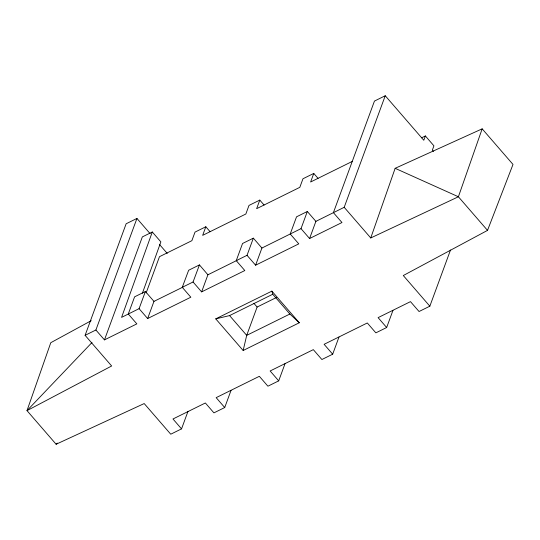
<?xml version="1.0" encoding="UTF-8"?>
<svg xmlns="http://www.w3.org/2000/svg" width="540" height="540" viewBox="0 0 540 540"><rect width="100%" height="100%" fill="white"/><g stroke="black" fill="none" stroke-linecap="round" stroke-linejoin="round"><path stroke-width="0.81" d="M243.155 350.501L299.295 322.765L271.883 291.121L215.75 318.863L243.155 350.501L246.706 335.36L257.121 307.044L276.48 297.479M433.451 151.403L432.344 150.133L433.924 145.841L425.365 135.952L423.785 140.245L385.243 95.749L344.196 207.306L370.751 237.958L395.152 168.318L482.166 128.844L513 164.437L487.519 230.384L403.292 275.535L429.84 306.187L419.047 311.519L410.481 301.631L378.095 317.635L386.66 327.517L375.86 332.856L367.301 322.967L324.115 344.311L332.681 354.193L321.887 359.525L313.322 349.637L270.135 370.973L278.701 380.862L267.908 386.201L259.342 376.312L216.162 397.649L224.721 407.538L213.928 412.87L205.362 402.982L172.976 418.986L181.541 428.875L170.748 434.207L144.194 403.556L56.12 444.251L27 410.636L50.78 342.704L91.226 320.679M482.166 128.844L458.399 196.769L370.751 237.958M142.371 293.274L160.866 241.88L152.3 231.991L121.574 317.385L139.084 308.657L145.395 291.499L153.961 301.381L147.643 318.546L139.084 308.657M91.989 342.495L27 410.636L111.652 365.985L85.104 335.333L126.144 223.769L136.944 218.437L150.154 233.692M85.104 335.333L95.897 330.001L136.944 218.437M95.897 330.001L104.463 339.883L142.351 236.905L152.3 231.991M146.165 292.869L159.482 256.682L191.869 240.678L195.021 232.099L205.821 226.766L210.101 231.707M205.821 226.766L202.662 235.346L245.842 214.009L249.001 205.423L259.794 200.09L264.08 205.038M207.907 274.786L199.449 264.911L193.057 281.988L201.623 291.877L207.907 274.786L236.966 260.388M201.623 291.877L244.809 270.54L236.243 260.651L242.554 243.486L253.355 238.154L261.913 248.042L255.602 265.201L247.037 255.319L253.355 238.154M259.794 200.09L256.642 208.676L299.822 187.333L302.981 178.754L313.774 173.421L318.06 178.362M181.541 428.875L187.947 411.467M224.721 407.538L231.039 390.373M313.774 173.421L310.622 182L352.31 161.399M301.016 228.643L307.328 211.484L315.893 221.366L309.582 238.532L301.016 228.643L261.913 248.042M278.701 380.862L285.019 363.704M332.681 354.193L338.992 337.028M386.66 327.517L392.971 310.358M429.84 306.187L450.509 250.007M147.643 318.546L190.829 297.209L182.263 287.321L188.656 270.25L199.449 264.911M56.12 444.251L57.341 443.09M385.243 95.749L374.45 101.081L333.403 212.638L341.969 222.527L309.582 238.532M421.585 137.822L425.365 135.952M145.395 291.499L134.602 296.831L128.284 313.997L136.85 323.879L104.463 339.883M307.328 211.484L296.534 216.817L290.216 233.982L298.782 243.864L255.602 265.201M153.961 301.381L182.986 287.064M182.263 287.321L193.057 281.988M236.243 260.651L247.037 255.319M315.893 221.366L344.196 207.306M215.75 318.863L229.574 315.59L272.754 294.253L289.885 314.024L299.295 322.765M289.885 314.024L246.706 335.36L229.574 315.59M395.152 168.318L458.399 196.769L487.519 230.384M253.908 303.338L257.121 307.044M159.516 244.499L167.225 253.395M271.883 291.121L272.754 294.253"/></g></svg>
